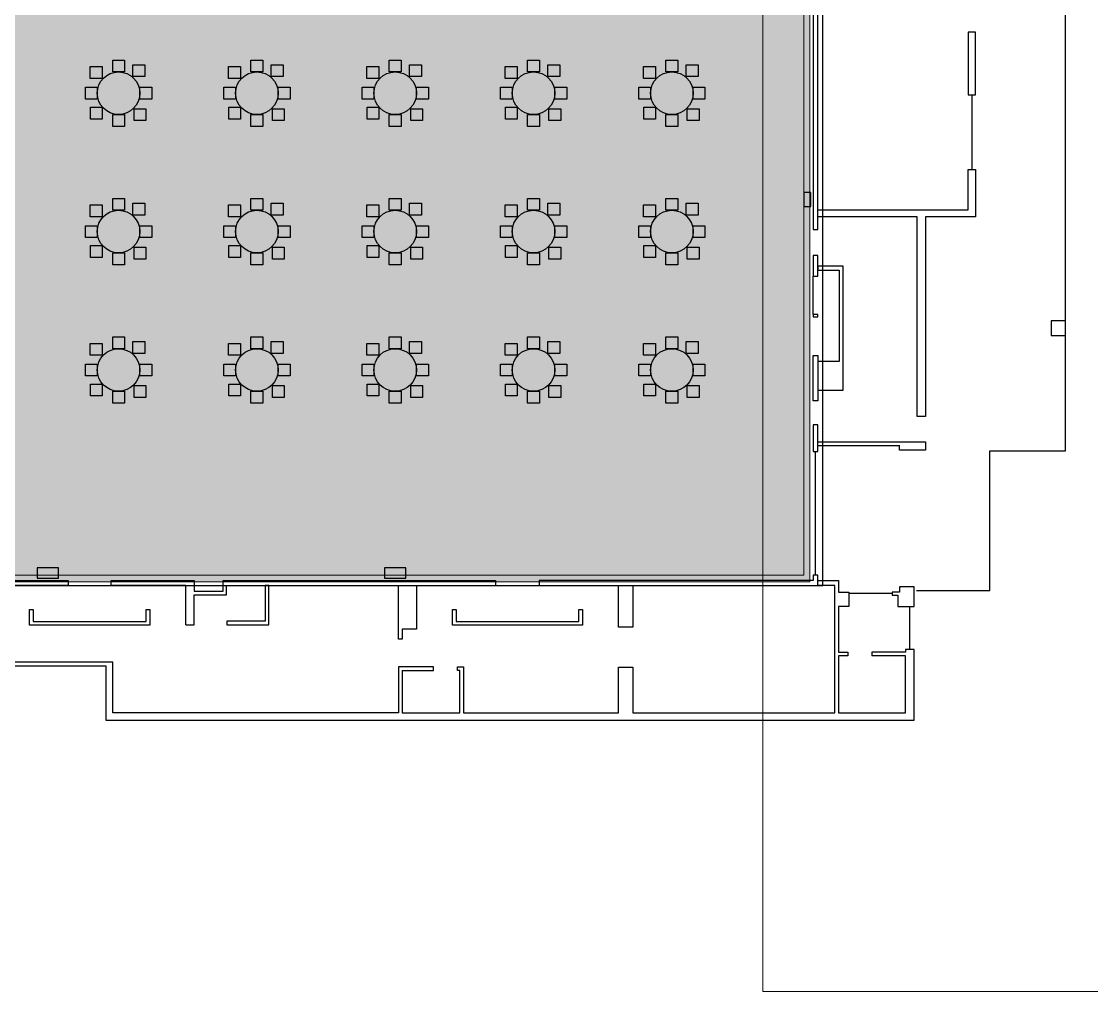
# Model space of a CAD drawing. Header units: metres. Extents: x 304 to 666, y 535 to 801.
# Drawn here: x 381.6 to 530.1, y 535 to 669.5 of the extents above; entities that cross this region are included whole.
import ezdxf

# ---------------------------------------------------------------- set-up
doc = ezdxf.new("R2010")
doc.units = ezdxf.units.M
doc.header["$MEASUREMENT"] = 0
doc.layers.add('building', color=7, linetype='Continuous')
doc.layers.add('building3', color=7, linetype='Continuous')

msp = doc.modelspace()

# ---------------------------------------------------------------- hatches: boundary and pattern name
at = {"layer": 'building', "lineweight": 0, "true_color": 0xe6e6e6, "transparency": 33554687}
h = msp.add_hatch(color=254, dxfattribs=at)
h.dxf.hatch_style = 1
h.paths.add_polyline_path([(491.003, 759.9635), (309.7528, 759.9635), (309.7528, 591.7968), (491.003, 591.7968)])
at = {"layer": 'building3', "lineweight": 0, "true_color": 0xe6e6e6, "transparency": 33554687}
h = msp.add_hatch(color=254, dxfattribs=at)
h.dxf.hatch_style = 1
h.paths.add_polyline_path([(490.1637, 760.8808), (308.9135, 760.8808), (308.9135, 592.7141), (490.1637, 592.7141)])

# ---------------------------------------------------------------- linework, layer by layer
at = {"layer": 'building', "color": 254, "lineweight": 0, "true_color": 0xe6e6e6, "transparency": 33554687}
msp.add_lwpolyline([(491.003, 759.9635), (309.7528, 759.9635), (309.7528, 591.7968), (491.003, 591.7968)], close=True, dxfattribs=at)
at = {"layer": 'building', "color": 254, "lineweight": 0, "true_color": 0xe6e6e6}
msp.add_lwpolyline([(491.003, 759.9635), (309.7528, 759.9635), (309.7528, 591.7968), (491.003, 591.7968)], close=True, dxfattribs=at)
msp.add_lwpolyline([(491.003, 759.9635), (309.7528, 759.9635), (309.7528, 591.7968), (491.003, 591.7968)], close=True, dxfattribs=at)
at = {"layer": 'building', "color": 254, "lineweight": 25, "true_color": 0xe6e6e6}
msp.add_lwpolyline([(492.7965, 759.4642), (311.5463, 759.4642), (311.5463, 591.2975), (492.7965, 591.2975)], close=True, dxfattribs=at)
at = {"layer": 'building', "color": 18, "lineweight": 25, "true_color": 0x000000}
for points in [[(505.7856, 590.6045), (515.9623, 590.6045), (515.9623, 609.9672), (526.4623, 609.9672), (526.4623, 715.9616), (526.4623, 717.9616), (524.4623, 717.9616), (524.4623, 715.9616), (526.4623, 715.9616), (526.4623, 736.9641)], [(492.9175, 690.6798), (492.9175, 688.9372), (492.9175, 687.8808), (491.4573, 687.8808), (491.4573, 640.6308), (492.124, 640.6308), (492.124, 671.644), (513.2907, 671.644), (513.2907, 671.1333), (513.9573, 671.1333), (513.9573, 673.9637)], [(513.4573, 659.2979), (513.4573, 648.9646)], [(491.4573, 628.8392), (491.4573, 634.1725)], [(503.4625, 610.6724), (492.124, 610.6724), (492.124, 611.2141), (507.0485, 611.2141), (507.0485, 610.0474), (505.8818, 610.0474), (503.4537, 610.0474), (503.4537, 610.6724)], [(491.7906, 592.7141), (491.7906, 609.8808)], [(345.754, 591.9641), (388.1056, 591.9641), (388.1056, 591.2974), (347.754, 591.2974), (347.754, 590.2974), (347.254, 590.2974), (347.254, 580.667), (307.6915, 580.667), (307.6915, 580.167), (393.3373, 580.167), (393.3373, 572.637), (505.4523, 572.637), (505.4523, 582.3967), (504.2856, 582.3967), (504.2856, 582.0585), (499.6055, 582.0585), (499.6055, 581.5585)], [(434.4573, 579.4954), (438.7907, 579.4954), (438.7907, 579.9954), (433.9573, 579.9954), (433.9573, 573.637), (394.3373, 573.637), (394.3373, 580.667), (377.754, 580.667), (377.754, 581.8183), (375.754, 581.8183), (375.754, 580.667), (347.754, 580.667), (347.754, 590.2974), (345.754, 590.2974), (345.754, 591.9621)], [(404.4574, 585.824), (404.4574, 591.2974), (394.1057, 591.2974), (394.1057, 591.9641), (405.6057, 591.9641), (405.6057, 590.4808), (409.6057, 590.4808), (409.6057, 591.9641), (415.9574, 591.9641), (433.9574, 591.9641), (447.4574, 591.9641)], [(404.4573, 585.824), (405.6056, 585.824), (405.6056, 589.9808), (410.1056, 589.9808), (410.1056, 591.2974), (447.4573, 591.2974), (447.4573, 591.9641)], [(434.4573, 579.4953), (434.4573, 573.637), (442.4573, 573.637), (442.4573, 579.4953), (442.124, 579.4953), (442.124, 579.9954), (442.9573, 579.9954), (442.9573, 573.637), (464.4573, 573.637), (464.4573, 579.9537), (466.4573, 579.9537), (466.4573, 573.637), (494.4573, 573.637), (494.4573, 591.2974), (492.1239, 591.2974), (492.1239, 591.9641), (494.9573, 591.9641), (494.9573, 590.3753), (496.4197, 590.3753)], [(505.4522, 588.3967), (505.4522, 591.1045), (503.4501, 591.1045), (503.4501, 590.3753), (502.4234, 590.3753), (502.4234, 589.9378), (503.1993, 589.9378), (503.1993, 588.3967), (505.4493, 588.3967)], [(496.4234, 590.3753), (496.4234, 588.3967), (494.9573, 588.3967), (494.9573, 582.0585), (496.2722, 582.0585), (496.2722, 581.5585), (494.9573, 581.5585), (494.9573, 573.637), (504.2856, 573.637), (504.2856, 581.5585), (499.6055, 581.5585)], [(502.4235, 590.1566), (496.4235, 590.1566)], [(504.8689, 582.3967), (504.8689, 588.3967)]]:
    msp.add_lwpolyline(points, dxfattribs=at)
for points in [[(512.9573, 659.298), (513.9573, 659.298), (513.9573, 668.0291), (512.9573, 668.0291)], [(394.2983, 664.1356), (395.9387, 664.1356), (395.9387, 662.4952), (394.2983, 662.4952)], [(413.4847, 664.1356), (415.1251, 664.1356), (415.1251, 662.4952), (413.4847, 662.4952)], [(432.6711, 664.1356), (434.3115, 664.1356), (434.3115, 662.4952), (432.6711, 662.4952)], [(451.8575, 664.1356), (453.4979, 664.1356), (453.4979, 662.4952), (451.8575, 662.4952)], [(471.0439, 664.1356), (472.6843, 664.1356), (472.6843, 662.4952), (471.0439, 662.4952)], [(391.1923, 663.2334), (392.8327, 663.2334), (392.8327, 661.593), (391.1923, 661.593)], [(397.1054, 663.4798), (398.7458, 663.4798), (398.7458, 661.8394), (397.1054, 661.8394)], [(410.3787, 663.2334), (412.0191, 663.2334), (412.0191, 661.593), (410.3787, 661.593)], [(416.2918, 663.4798), (417.9322, 663.4798), (417.9322, 661.8394), (416.2918, 661.8394)], [(429.5651, 663.2334), (431.2055, 663.2334), (431.2055, 661.593), (429.5651, 661.593)], [(435.4782, 663.4798), (437.1186, 663.4798), (437.1186, 661.8394), (435.4782, 661.8394)], [(448.7515, 663.2334), (450.3919, 663.2334), (450.3919, 661.593), (448.7515, 661.593)], [(454.6646, 663.4798), (456.305, 663.4798), (456.305, 661.8394), (454.6646, 661.8394)], [(467.9379, 663.2334), (469.5783, 663.2334), (469.5783, 661.593), (467.9379, 661.593)], [(473.851, 663.4798), (475.4914, 663.4798), (475.4914, 661.8394), (473.851, 661.8394)], [(390.5253, 660.3627), (392.1657, 660.3627), (392.1657, 658.7223), (390.5253, 658.7223)], [(398.0713, 660.3627), (399.7117, 660.3627), (399.7117, 658.7223), (398.0713, 658.7223)], [(409.7117, 660.3627), (411.3521, 660.3627), (411.3521, 658.7223), (409.7117, 658.7223)], [(417.2577, 660.3627), (418.8981, 660.3627), (418.8981, 658.7223), (417.2577, 658.7223)], [(428.8981, 660.3627), (430.5385, 660.3627), (430.5385, 658.7223), (428.8981, 658.7223)], [(436.4441, 660.3627), (438.0845, 660.3627), (438.0845, 658.7223), (436.4441, 658.7223)], [(448.0845, 660.3627), (449.7249, 660.3627), (449.7249, 658.7223), (448.0845, 658.7223)], [(455.6305, 660.3627), (457.2709, 660.3627), (457.2709, 658.7223), (455.6305, 658.7223)], [(467.2709, 660.3626), (468.9113, 660.3626), (468.9113, 658.7222), (467.2709, 658.7222)], [(474.8169, 660.3626), (476.4573, 660.3626), (476.4573, 658.7222), (474.8169, 658.7222)], [(391.2232, 657.5976), (392.8636, 657.5976), (392.8636, 655.9572), (391.2232, 655.9572)], [(410.4096, 657.5976), (412.05, 657.5976), (412.05, 655.9572), (410.4096, 655.9572)], [(429.596, 657.5976), (431.2364, 657.5976), (431.2364, 655.9572), (429.596, 655.9572)], [(448.7824, 657.5976), (450.4228, 657.5976), (450.4228, 655.9572), (448.7824, 655.9572)], [(467.9688, 657.5975), (469.6092, 657.5975), (469.6092, 655.9571), (467.9688, 655.9571)], [(394.2983, 656.5897), (395.9387, 656.5897), (395.9387, 654.9493), (394.2983, 654.9493)], [(397.2596, 657.3817), (398.9, 657.3817), (398.9, 655.7413), (397.2596, 655.7413)], [(413.4847, 656.5897), (415.1251, 656.5897), (415.1251, 654.9493), (413.4847, 654.9493)], [(416.446, 657.3817), (418.0864, 657.3817), (418.0864, 655.7413), (416.446, 655.7413)], [(432.6711, 656.5897), (434.3115, 656.5897), (434.3115, 654.9493), (432.6711, 654.9493)], [(435.6324, 657.3817), (437.2728, 657.3817), (437.2728, 655.7413), (435.6324, 655.7413)], [(451.8575, 656.5897), (453.4979, 656.5897), (453.4979, 654.9493), (451.8575, 654.9493)], [(454.8188, 657.3817), (456.4592, 657.3817), (456.4592, 655.7413), (454.8188, 655.7413)], [(471.0439, 656.5897), (472.6843, 656.5897), (472.6843, 654.9493), (471.0439, 654.9493)], [(474.0052, 657.3817), (475.6456, 657.3817), (475.6456, 655.7413), (474.0052, 655.7413)], [(512.9573, 643.3808), (512.9573, 648.9646), (513.9573, 648.9646), (513.9573, 642.3808), (507.0485, 642.3808), (507.0485, 614.7142), (505.8818, 614.7142), (505.8818, 642.3808), (492.124, 642.3808), (492.124, 643.3808), (506.8818, 643.3808)], [(491.122, 645.7968), (490.1637, 645.7968), (490.1637, 643.8385), (491.122, 643.8385)], [(394.2983, 644.9493), (395.9387, 644.9493), (395.9387, 643.3089), (394.2983, 643.3089)], [(397.1054, 644.2935), (398.7458, 644.2935), (398.7458, 642.6531), (397.1054, 642.6531)], [(413.4847, 644.9493), (415.1251, 644.9493), (415.1251, 643.3089), (413.4847, 643.3089)], [(416.2918, 644.2935), (417.9322, 644.2935), (417.9322, 642.6531), (416.2918, 642.6531)], [(432.6711, 644.9493), (434.3115, 644.9493), (434.3115, 643.3089), (432.6711, 643.3089)], [(435.4782, 644.2935), (437.1186, 644.2935), (437.1186, 642.6531), (435.4782, 642.6531)], [(451.8575, 644.9493), (453.4979, 644.9493), (453.4979, 643.3089), (451.8575, 643.3089)], [(454.6646, 644.2935), (456.305, 644.2935), (456.305, 642.6531), (454.6646, 642.6531)], [(471.0439, 644.9493), (472.6843, 644.9493), (472.6843, 643.3089), (471.0439, 643.3089)], [(473.851, 644.2935), (475.4914, 644.2935), (475.4914, 642.6531), (473.851, 642.6531)], [(391.1923, 644.0471), (392.8327, 644.0471), (392.8327, 642.4067), (391.1923, 642.4067)], [(410.3787, 644.0471), (412.0191, 644.0471), (412.0191, 642.4067), (410.3787, 642.4067)], [(429.5651, 644.0471), (431.2055, 644.0471), (431.2055, 642.4067), (429.5651, 642.4067)], [(448.7515, 644.0471), (450.3919, 644.0471), (450.3919, 642.4067), (448.7515, 642.4067)], [(467.9379, 644.0471), (469.5783, 644.0471), (469.5783, 642.4067), (467.9379, 642.4067)], [(390.5253, 641.1764), (392.1657, 641.1764), (392.1657, 639.536), (390.5253, 639.536)], [(398.0713, 641.1764), (399.7117, 641.1764), (399.7117, 639.536), (398.0713, 639.536)], [(409.7117, 641.1764), (411.3521, 641.1764), (411.3521, 639.536), (409.7117, 639.536)], [(417.2577, 641.1764), (418.8981, 641.1764), (418.8981, 639.536), (417.2577, 639.536)], [(428.8981, 641.1764), (430.5385, 641.1764), (430.5385, 639.536), (428.8981, 639.536)], [(436.4441, 641.1764), (438.0845, 641.1764), (438.0845, 639.536), (436.4441, 639.536)], [(448.0845, 641.1764), (449.7249, 641.1764), (449.7249, 639.536), (448.0845, 639.536)], [(455.6305, 641.1764), (457.2709, 641.1764), (457.2709, 639.536), (455.6305, 639.536)], [(467.2709, 641.1763), (468.9113, 641.1763), (468.9113, 639.5359), (467.2709, 639.5359)], [(474.8169, 641.1763), (476.4573, 641.1763), (476.4573, 639.5359), (474.8169, 639.5359)], [(391.2232, 638.4113), (392.8636, 638.4113), (392.8636, 636.7709), (391.2232, 636.7709)], [(410.4096, 638.4113), (412.05, 638.4113), (412.05, 636.7709), (410.4096, 636.7709)], [(429.596, 638.4113), (431.2364, 638.4113), (431.2364, 636.7709), (429.596, 636.7709)], [(448.7824, 638.4113), (450.4228, 638.4113), (450.4228, 636.7709), (448.7824, 636.7709)], [(467.9688, 638.4112), (469.6092, 638.4112), (469.6092, 636.7708), (467.9688, 636.7708)], [(394.2983, 637.4034), (395.9387, 637.4034), (395.9387, 635.763), (394.2983, 635.763)], [(397.2596, 638.1954), (398.9, 638.1954), (398.9, 636.555), (397.2596, 636.555)], [(413.4847, 637.4034), (415.1251, 637.4034), (415.1251, 635.763), (413.4847, 635.763)], [(416.446, 638.1954), (418.0864, 638.1954), (418.0864, 636.555), (416.446, 636.555)], [(432.6711, 637.4034), (434.3115, 637.4034), (434.3115, 635.763), (432.6711, 635.763)], [(435.6324, 638.1954), (437.2728, 638.1954), (437.2728, 636.555), (435.6324, 636.555)], [(451.8575, 637.4034), (453.4979, 637.4034), (453.4979, 635.763), (451.8575, 635.763)], [(454.8188, 638.1954), (456.4592, 638.1954), (456.4592, 636.555), (454.8188, 636.555)], [(471.0439, 637.4034), (472.6843, 637.4034), (472.6843, 635.763), (471.0439, 635.763)], [(474.0052, 638.1954), (475.6456, 638.1954), (475.6456, 636.555), (474.0052, 636.555)], [(492.124, 637.0475), (491.4573, 637.0475), (491.4573, 634.1725), (492.124, 634.1725)], [(495.0889, 622.36), (492.124, 622.36), (492.124, 618.3808), (495.6305, 618.3808), (495.6305, 635.5475), (492.124, 635.5475), (492.124, 635.0058), (495.0889, 635.0058)], [(491.4573, 628.5266), (492.124, 628.5266), (492.124, 628.8391), (491.4573, 628.8391)], [(526.4624, 627.9644), (524.4624, 627.9644), (524.4624, 625.9644), (526.4624, 625.9644)], [(394.2983, 625.763), (395.9387, 625.763), (395.9387, 624.1226), (394.2983, 624.1226)], [(397.1054, 625.1072), (398.7458, 625.1072), (398.7458, 623.4668), (397.1054, 623.4668)], [(413.4847, 625.763), (415.1251, 625.763), (415.1251, 624.1226), (413.4847, 624.1226)], [(416.2918, 625.1072), (417.9322, 625.1072), (417.9322, 623.4668), (416.2918, 623.4668)], [(432.6711, 625.763), (434.3115, 625.763), (434.3115, 624.1226), (432.6711, 624.1226)], [(435.4782, 625.1072), (437.1186, 625.1072), (437.1186, 623.4668), (435.4782, 623.4668)], [(451.8575, 625.763), (453.4979, 625.763), (453.4979, 624.1226), (451.8575, 624.1226)], [(454.6646, 625.1072), (456.305, 625.1072), (456.305, 623.4668), (454.6646, 623.4668)], [(471.0439, 625.763), (472.6843, 625.763), (472.6843, 624.1226), (471.0439, 624.1226)], [(473.851, 625.1072), (475.4914, 625.1072), (475.4914, 623.4668), (473.851, 623.4668)], [(391.1923, 624.8608), (392.8327, 624.8608), (392.8327, 623.2204), (391.1923, 623.2204)], [(410.3787, 624.8608), (412.0191, 624.8608), (412.0191, 623.2204), (410.3787, 623.2204)], [(429.5651, 624.8608), (431.2055, 624.8608), (431.2055, 623.2204), (429.5651, 623.2204)], [(448.7515, 624.8608), (450.3919, 624.8608), (450.3919, 623.2204), (448.7515, 623.2204)], [(467.9379, 624.8608), (469.5783, 624.8608), (469.5783, 623.2204), (467.9379, 623.2204)], [(390.5253, 621.9901), (392.1657, 621.9901), (392.1657, 620.3497), (390.5253, 620.3497)], [(398.0713, 621.9901), (399.7117, 621.9901), (399.7117, 620.3497), (398.0713, 620.3497)], [(409.7117, 621.9901), (411.3521, 621.9901), (411.3521, 620.3497), (409.7117, 620.3497)], [(417.2577, 621.9901), (418.8981, 621.9901), (418.8981, 620.3497), (417.2577, 620.3497)], [(428.8981, 621.9901), (430.5385, 621.9901), (430.5385, 620.3497), (428.8981, 620.3497)], [(436.4441, 621.9901), (438.0845, 621.9901), (438.0845, 620.3497), (436.4441, 620.3497)], [(448.0845, 621.9901), (449.7249, 621.9901), (449.7249, 620.3497), (448.0845, 620.3497)], [(455.6305, 621.9901), (457.2709, 621.9901), (457.2709, 620.3497), (455.6305, 620.3497)], [(467.2709, 621.99), (468.9113, 621.99), (468.9113, 620.3496), (467.2709, 620.3496)], [(474.8169, 621.99), (476.4573, 621.99), (476.4573, 620.3496), (474.8169, 620.3496)], [(491.4573, 623.1933), (492.124, 623.1933), (492.124, 616.8808), (491.4573, 616.8808)], [(391.2232, 619.225), (392.8636, 619.225), (392.8636, 617.5846), (391.2232, 617.5846)], [(397.2596, 619.0091), (398.9, 619.0091), (398.9, 617.3687), (397.2596, 617.3687)], [(410.4096, 619.225), (412.05, 619.225), (412.05, 617.5846), (410.4096, 617.5846)], [(416.446, 619.0091), (418.0864, 619.0091), (418.0864, 617.3687), (416.446, 617.3687)], [(429.596, 619.225), (431.2364, 619.225), (431.2364, 617.5846), (429.596, 617.5846)], [(435.6324, 619.0091), (437.2728, 619.0091), (437.2728, 617.3687), (435.6324, 617.3687)], [(448.7824, 619.225), (450.4228, 619.225), (450.4228, 617.5846), (448.7824, 617.5846)], [(454.8188, 619.0091), (456.4592, 619.0091), (456.4592, 617.3687), (454.8188, 617.3687)], [(467.9688, 619.2249), (469.6092, 619.2249), (469.6092, 617.5845), (467.9688, 617.5845)], [(474.0052, 619.0091), (475.6456, 619.0091), (475.6456, 617.3687), (474.0052, 617.3687)], [(394.2983, 618.2171), (395.9387, 618.2171), (395.9387, 616.5767), (394.2983, 616.5767)], [(413.4847, 618.2171), (415.1251, 618.2171), (415.1251, 616.5767), (413.4847, 616.5767)], [(432.6711, 618.2171), (434.3115, 618.2171), (434.3115, 616.5767), (432.6711, 616.5767)], [(451.8575, 618.2171), (453.4979, 618.2171), (453.4979, 616.5767), (451.8575, 616.5767)], [(471.0439, 618.2171), (472.6843, 618.2171), (472.6843, 616.5767), (471.0439, 616.5767)], [(492.124, 613.5475), (491.4573, 613.5475), (491.4573, 609.8808), (492.124, 609.8808)], [(386.7773, 592.2865), (386.7773, 593.724), (383.8398, 593.724), (383.8398, 592.2865)], [(434.9405, 592.2865), (434.9405, 593.724), (432.003, 593.724), (432.003, 592.2865)], [(453.4573, 591.9641), (453.4573, 591.2974), (492.124, 591.2974), (492.124, 592.7141), (491.4573, 592.7141), (491.4573, 591.9641), (466.4573, 591.9641), (453.4573, 591.9641)], [(415.9573, 585.8241), (415.9573, 591.2975), (415.4573, 591.2975), (415.4573, 586.3241), (410.124, 586.3241), (410.124, 585.8241), (415.4573, 585.8241)], [(433.9573, 583.8288), (433.9573, 591.2975), (436.4573, 591.2975), (436.4573, 585.2142), (434.4573, 585.2142), (434.4573, 583.8288)], [(466.4573, 591.2975), (466.4573, 585.5108), (464.4573, 585.5108), (464.4573, 591.2975)], [(399.4573, 585.7974), (382.754, 585.7974), (382.754, 587.9641), (383.254, 587.9641), (383.254, 586.2974), (398.9573, 586.2974), (398.9573, 587.9641), (399.4573, 587.9641)], [(441.9573, 586.2974), (458.9573, 586.2974), (458.9573, 587.9641), (459.4573, 587.9641), (459.4573, 585.7974), (441.4573, 585.7974), (441.4573, 587.9641), (441.9573, 587.9641)]]:
    msp.add_lwpolyline(points, close=True, dxfattribs=at)
for centre in [(395.1185, 659.5424), (414.3049, 659.5424), (433.4913, 659.5424), (452.6777, 659.5424), (471.8641, 659.5424), (395.1185, 640.3561), (414.3049, 640.3561), (433.4913, 640.3561), (452.6777, 640.3561), (471.8641, 640.3561), (395.1185, 621.1698), (414.3049, 621.1698), (433.4913, 621.1698), (452.6777, 621.1698), (471.8641, 621.1698)]:
    msp.add_ellipse(centre, major_axis=(2.9528, 0), ratio=1, dxfattribs=at)
at = {"layer": 'building3', "color": 254, "lineweight": 0, "true_color": 0xe6e6e6, "transparency": 33554687}
msp.add_lwpolyline([(490.1637, 760.8808), (308.9135, 760.8808), (308.9135, 592.7141), (490.1637, 592.7141)], close=True, dxfattribs=at)
at = {"layer": 'building3', "color": 254, "lineweight": 0, "true_color": 0xe6e6e6}
for points in [[(490.1637, 760.8808), (308.9135, 760.8808), (308.9135, 592.7141), (490.1637, 592.7141)], [(665.7075, 703.1511), (484.4573, 703.1511), (484.4573, 534.9844), (665.7075, 534.9844)]]:
    msp.add_lwpolyline(points, close=True, dxfattribs=at)
at = {"layer": 'building3', "color": 18, "lineweight": 25, "true_color": 0x000000}
for points in [[(505.7856, 590.6045), (515.9623, 590.6045), (515.9623, 609.9672), (526.4623, 609.9672), (526.4623, 715.9616), (526.4623, 717.9616), (524.4623, 717.9616), (524.4623, 715.9616), (526.4623, 715.9616), (526.4623, 736.9641)], [(492.9175, 690.6798), (492.9175, 688.9372), (492.9175, 687.8808), (491.4573, 687.8808), (491.4573, 640.6308), (492.124, 640.6308), (492.124, 671.644), (513.2907, 671.644), (513.2907, 671.1333), (513.9573, 671.1333), (513.9573, 673.9637)], [(513.4573, 659.2979), (513.4573, 648.9646)], [(491.4573, 628.8392), (491.4573, 634.1725)], [(503.4625, 610.6724), (492.124, 610.6724), (492.124, 611.2141), (507.0485, 611.2141), (507.0485, 610.0474), (505.8818, 610.0474), (503.4537, 610.0474), (503.4537, 610.6724)], [(491.7906, 592.7141), (491.7906, 609.8808)], [(345.754, 591.9641), (388.1056, 591.9641), (388.1056, 591.2974), (347.754, 591.2974), (347.754, 590.2974), (347.254, 590.2974), (347.254, 580.667), (307.6915, 580.667), (307.6915, 580.167), (393.3373, 580.167), (393.3373, 572.637), (505.4523, 572.637), (505.4523, 582.3967), (504.2856, 582.3967), (504.2856, 582.0585), (499.6055, 582.0585), (499.6055, 581.5585)], [(434.4573, 579.4954), (438.7907, 579.4954), (438.7907, 579.9954), (433.9573, 579.9954), (433.9573, 573.637), (394.3373, 573.637), (394.3373, 580.667), (377.754, 580.667), (377.754, 581.8183), (375.754, 581.8183), (375.754, 580.667), (347.754, 580.667), (347.754, 590.2974), (345.754, 590.2974), (345.754, 591.9621)], [(404.4574, 585.824), (404.4574, 591.2974), (394.1057, 591.2974), (394.1057, 591.9641), (405.6057, 591.9641), (405.6057, 590.4808), (409.6057, 590.4808), (409.6057, 591.9641), (415.9574, 591.9641), (433.9574, 591.9641), (447.4574, 591.9641)], [(404.4573, 585.824), (405.6056, 585.824), (405.6056, 589.9808), (410.1056, 589.9808), (410.1056, 591.2974), (447.4573, 591.2974), (447.4573, 591.9641)], [(434.4573, 579.4953), (434.4573, 573.637), (442.4573, 573.637), (442.4573, 579.4953), (442.124, 579.4953), (442.124, 579.9954), (442.9573, 579.9954), (442.9573, 573.637), (464.4573, 573.637), (464.4573, 579.9537), (466.4573, 579.9537), (466.4573, 573.637), (494.4573, 573.637), (494.4573, 591.2974), (492.1239, 591.2974), (492.1239, 591.9641), (494.9573, 591.9641), (494.9573, 590.3753), (496.4197, 590.3753)], [(505.4522, 588.3967), (505.4522, 591.1045), (503.4501, 591.1045), (503.4501, 590.3753), (502.4234, 590.3753), (502.4234, 589.9378), (503.1993, 589.9378), (503.1993, 588.3967), (505.4493, 588.3967)], [(496.4234, 590.3753), (496.4234, 588.3967), (494.9573, 588.3967), (494.9573, 582.0585), (496.2722, 582.0585), (496.2722, 581.5585), (494.9573, 581.5585), (494.9573, 573.637), (504.2856, 573.637), (504.2856, 581.5585), (499.6055, 581.5585)], [(502.4235, 590.1566), (496.4235, 590.1566)], [(504.8689, 582.3967), (504.8689, 588.3967)]]:
    msp.add_lwpolyline(points, dxfattribs=at)
for points in [[(512.9573, 659.298), (513.9573, 659.298), (513.9573, 668.0291), (512.9573, 668.0291)], [(394.2983, 664.1356), (395.9387, 664.1356), (395.9387, 662.4952), (394.2983, 662.4952)], [(413.4847, 664.1356), (415.1251, 664.1356), (415.1251, 662.4952), (413.4847, 662.4952)], [(432.6711, 664.1356), (434.3115, 664.1356), (434.3115, 662.4952), (432.6711, 662.4952)], [(451.8575, 664.1356), (453.4979, 664.1356), (453.4979, 662.4952), (451.8575, 662.4952)], [(471.0439, 664.1356), (472.6843, 664.1356), (472.6843, 662.4952), (471.0439, 662.4952)], [(391.1923, 663.2334), (392.8327, 663.2334), (392.8327, 661.593), (391.1923, 661.593)], [(397.1054, 663.4798), (398.7458, 663.4798), (398.7458, 661.8394), (397.1054, 661.8394)], [(410.3787, 663.2334), (412.0191, 663.2334), (412.0191, 661.593), (410.3787, 661.593)], [(416.2918, 663.4798), (417.9322, 663.4798), (417.9322, 661.8394), (416.2918, 661.8394)], [(429.5651, 663.2334), (431.2055, 663.2334), (431.2055, 661.593), (429.5651, 661.593)], [(435.4782, 663.4798), (437.1186, 663.4798), (437.1186, 661.8394), (435.4782, 661.8394)], [(448.7515, 663.2334), (450.3919, 663.2334), (450.3919, 661.593), (448.7515, 661.593)], [(454.6646, 663.4798), (456.305, 663.4798), (456.305, 661.8394), (454.6646, 661.8394)], [(467.9379, 663.2334), (469.5783, 663.2334), (469.5783, 661.593), (467.9379, 661.593)], [(473.851, 663.4798), (475.4914, 663.4798), (475.4914, 661.8394), (473.851, 661.8394)], [(390.5253, 660.3627), (392.1657, 660.3627), (392.1657, 658.7223), (390.5253, 658.7223)], [(398.0713, 660.3627), (399.7117, 660.3627), (399.7117, 658.7223), (398.0713, 658.7223)], [(409.7117, 660.3627), (411.3521, 660.3627), (411.3521, 658.7223), (409.7117, 658.7223)], [(417.2577, 660.3627), (418.8981, 660.3627), (418.8981, 658.7223), (417.2577, 658.7223)], [(428.8981, 660.3627), (430.5385, 660.3627), (430.5385, 658.7223), (428.8981, 658.7223)], [(436.4441, 660.3627), (438.0845, 660.3627), (438.0845, 658.7223), (436.4441, 658.7223)], [(448.0845, 660.3627), (449.7249, 660.3627), (449.7249, 658.7223), (448.0845, 658.7223)], [(455.6305, 660.3627), (457.2709, 660.3627), (457.2709, 658.7223), (455.6305, 658.7223)], [(467.2709, 660.3626), (468.9113, 660.3626), (468.9113, 658.7222), (467.2709, 658.7222)], [(474.8169, 660.3626), (476.4573, 660.3626), (476.4573, 658.7222), (474.8169, 658.7222)], [(391.2232, 657.5976), (392.8636, 657.5976), (392.8636, 655.9572), (391.2232, 655.9572)], [(410.4096, 657.5976), (412.05, 657.5976), (412.05, 655.9572), (410.4096, 655.9572)], [(429.596, 657.5976), (431.2364, 657.5976), (431.2364, 655.9572), (429.596, 655.9572)], [(448.7824, 657.5976), (450.4228, 657.5976), (450.4228, 655.9572), (448.7824, 655.9572)], [(467.9688, 657.5975), (469.6092, 657.5975), (469.6092, 655.9571), (467.9688, 655.9571)], [(394.2983, 656.5897), (395.9387, 656.5897), (395.9387, 654.9493), (394.2983, 654.9493)], [(397.2596, 657.3817), (398.9, 657.3817), (398.9, 655.7413), (397.2596, 655.7413)], [(413.4847, 656.5897), (415.1251, 656.5897), (415.1251, 654.9493), (413.4847, 654.9493)], [(416.446, 657.3817), (418.0864, 657.3817), (418.0864, 655.7413), (416.446, 655.7413)], [(432.6711, 656.5897), (434.3115, 656.5897), (434.3115, 654.9493), (432.6711, 654.9493)], [(435.6324, 657.3817), (437.2728, 657.3817), (437.2728, 655.7413), (435.6324, 655.7413)], [(451.8575, 656.5897), (453.4979, 656.5897), (453.4979, 654.9493), (451.8575, 654.9493)], [(454.8188, 657.3817), (456.4592, 657.3817), (456.4592, 655.7413), (454.8188, 655.7413)], [(471.0439, 656.5897), (472.6843, 656.5897), (472.6843, 654.9493), (471.0439, 654.9493)], [(474.0052, 657.3817), (475.6456, 657.3817), (475.6456, 655.7413), (474.0052, 655.7413)], [(512.9573, 643.3808), (512.9573, 648.9646), (513.9573, 648.9646), (513.9573, 642.3808), (507.0485, 642.3808), (507.0485, 614.7142), (505.8818, 614.7142), (505.8818, 642.3808), (492.124, 642.3808), (492.124, 643.3808), (506.8818, 643.3808)], [(491.122, 645.7968), (490.1637, 645.7968), (490.1637, 643.8385), (491.122, 643.8385)], [(394.2983, 644.9493), (395.9387, 644.9493), (395.9387, 643.3089), (394.2983, 643.3089)], [(397.1054, 644.2935), (398.7458, 644.2935), (398.7458, 642.6531), (397.1054, 642.6531)], [(413.4847, 644.9493), (415.1251, 644.9493), (415.1251, 643.3089), (413.4847, 643.3089)], [(416.2918, 644.2935), (417.9322, 644.2935), (417.9322, 642.6531), (416.2918, 642.6531)], [(432.6711, 644.9493), (434.3115, 644.9493), (434.3115, 643.3089), (432.6711, 643.3089)], [(435.4782, 644.2935), (437.1186, 644.2935), (437.1186, 642.6531), (435.4782, 642.6531)], [(451.8575, 644.9493), (453.4979, 644.9493), (453.4979, 643.3089), (451.8575, 643.3089)], [(454.6646, 644.2935), (456.305, 644.2935), (456.305, 642.6531), (454.6646, 642.6531)], [(471.0439, 644.9493), (472.6843, 644.9493), (472.6843, 643.3089), (471.0439, 643.3089)], [(473.851, 644.2935), (475.4914, 644.2935), (475.4914, 642.6531), (473.851, 642.6531)], [(391.1923, 644.0471), (392.8327, 644.0471), (392.8327, 642.4067), (391.1923, 642.4067)], [(410.3787, 644.0471), (412.0191, 644.0471), (412.0191, 642.4067), (410.3787, 642.4067)], [(429.5651, 644.0471), (431.2055, 644.0471), (431.2055, 642.4067), (429.5651, 642.4067)], [(448.7515, 644.0471), (450.3919, 644.0471), (450.3919, 642.4067), (448.7515, 642.4067)], [(467.9379, 644.0471), (469.5783, 644.0471), (469.5783, 642.4067), (467.9379, 642.4067)], [(390.5253, 641.1764), (392.1657, 641.1764), (392.1657, 639.536), (390.5253, 639.536)], [(398.0713, 641.1764), (399.7117, 641.1764), (399.7117, 639.536), (398.0713, 639.536)], [(409.7117, 641.1764), (411.3521, 641.1764), (411.3521, 639.536), (409.7117, 639.536)], [(417.2577, 641.1764), (418.8981, 641.1764), (418.8981, 639.536), (417.2577, 639.536)], [(428.8981, 641.1764), (430.5385, 641.1764), (430.5385, 639.536), (428.8981, 639.536)], [(436.4441, 641.1764), (438.0845, 641.1764), (438.0845, 639.536), (436.4441, 639.536)], [(448.0845, 641.1764), (449.7249, 641.1764), (449.7249, 639.536), (448.0845, 639.536)], [(455.6305, 641.1764), (457.2709, 641.1764), (457.2709, 639.536), (455.6305, 639.536)], [(467.2709, 641.1763), (468.9113, 641.1763), (468.9113, 639.5359), (467.2709, 639.5359)], [(474.8169, 641.1763), (476.4573, 641.1763), (476.4573, 639.5359), (474.8169, 639.5359)], [(391.2232, 638.4113), (392.8636, 638.4113), (392.8636, 636.7709), (391.2232, 636.7709)], [(410.4096, 638.4113), (412.05, 638.4113), (412.05, 636.7709), (410.4096, 636.7709)], [(429.596, 638.4113), (431.2364, 638.4113), (431.2364, 636.7709), (429.596, 636.7709)], [(448.7824, 638.4113), (450.4228, 638.4113), (450.4228, 636.7709), (448.7824, 636.7709)], [(467.9688, 638.4112), (469.6092, 638.4112), (469.6092, 636.7708), (467.9688, 636.7708)], [(394.2983, 637.4034), (395.9387, 637.4034), (395.9387, 635.763), (394.2983, 635.763)], [(397.2596, 638.1954), (398.9, 638.1954), (398.9, 636.555), (397.2596, 636.555)], [(413.4847, 637.4034), (415.1251, 637.4034), (415.1251, 635.763), (413.4847, 635.763)], [(416.446, 638.1954), (418.0864, 638.1954), (418.0864, 636.555), (416.446, 636.555)], [(432.6711, 637.4034), (434.3115, 637.4034), (434.3115, 635.763), (432.6711, 635.763)], [(435.6324, 638.1954), (437.2728, 638.1954), (437.2728, 636.555), (435.6324, 636.555)], [(451.8575, 637.4034), (453.4979, 637.4034), (453.4979, 635.763), (451.8575, 635.763)], [(454.8188, 638.1954), (456.4592, 638.1954), (456.4592, 636.555), (454.8188, 636.555)], [(471.0439, 637.4034), (472.6843, 637.4034), (472.6843, 635.763), (471.0439, 635.763)], [(474.0052, 638.1954), (475.6456, 638.1954), (475.6456, 636.555), (474.0052, 636.555)], [(492.124, 637.0475), (491.4573, 637.0475), (491.4573, 634.1725), (492.124, 634.1725)], [(495.0889, 622.36), (492.124, 622.36), (492.124, 618.3808), (495.6305, 618.3808), (495.6305, 635.5475), (492.124, 635.5475), (492.124, 635.0058), (495.0889, 635.0058)], [(491.4573, 628.5266), (492.124, 628.5266), (492.124, 628.8391), (491.4573, 628.8391)], [(526.4624, 627.9644), (524.4624, 627.9644), (524.4624, 625.9644), (526.4624, 625.9644)], [(394.2983, 625.763), (395.9387, 625.763), (395.9387, 624.1226), (394.2983, 624.1226)], [(397.1054, 625.1072), (398.7458, 625.1072), (398.7458, 623.4668), (397.1054, 623.4668)], [(413.4847, 625.763), (415.1251, 625.763), (415.1251, 624.1226), (413.4847, 624.1226)], [(416.2918, 625.1072), (417.9322, 625.1072), (417.9322, 623.4668), (416.2918, 623.4668)], [(432.6711, 625.763), (434.3115, 625.763), (434.3115, 624.1226), (432.6711, 624.1226)], [(435.4782, 625.1072), (437.1186, 625.1072), (437.1186, 623.4668), (435.4782, 623.4668)], [(451.8575, 625.763), (453.4979, 625.763), (453.4979, 624.1226), (451.8575, 624.1226)], [(454.6646, 625.1072), (456.305, 625.1072), (456.305, 623.4668), (454.6646, 623.4668)], [(471.0439, 625.763), (472.6843, 625.763), (472.6843, 624.1226), (471.0439, 624.1226)], [(473.851, 625.1072), (475.4914, 625.1072), (475.4914, 623.4668), (473.851, 623.4668)], [(391.1923, 624.8608), (392.8327, 624.8608), (392.8327, 623.2204), (391.1923, 623.2204)], [(410.3787, 624.8608), (412.0191, 624.8608), (412.0191, 623.2204), (410.3787, 623.2204)], [(429.5651, 624.8608), (431.2055, 624.8608), (431.2055, 623.2204), (429.5651, 623.2204)], [(448.7515, 624.8608), (450.3919, 624.8608), (450.3919, 623.2204), (448.7515, 623.2204)], [(467.9379, 624.8608), (469.5783, 624.8608), (469.5783, 623.2204), (467.9379, 623.2204)], [(390.5253, 621.9901), (392.1657, 621.9901), (392.1657, 620.3497), (390.5253, 620.3497)], [(398.0713, 621.9901), (399.7117, 621.9901), (399.7117, 620.3497), (398.0713, 620.3497)], [(409.7117, 621.9901), (411.3521, 621.9901), (411.3521, 620.3497), (409.7117, 620.3497)], [(417.2577, 621.9901), (418.8981, 621.9901), (418.8981, 620.3497), (417.2577, 620.3497)], [(428.8981, 621.9901), (430.5385, 621.9901), (430.5385, 620.3497), (428.8981, 620.3497)], [(436.4441, 621.9901), (438.0845, 621.9901), (438.0845, 620.3497), (436.4441, 620.3497)], [(448.0845, 621.9901), (449.7249, 621.9901), (449.7249, 620.3497), (448.0845, 620.3497)], [(455.6305, 621.9901), (457.2709, 621.9901), (457.2709, 620.3497), (455.6305, 620.3497)], [(467.2709, 621.99), (468.9113, 621.99), (468.9113, 620.3496), (467.2709, 620.3496)], [(474.8169, 621.99), (476.4573, 621.99), (476.4573, 620.3496), (474.8169, 620.3496)], [(491.4573, 623.1933), (492.124, 623.1933), (492.124, 616.8808), (491.4573, 616.8808)], [(391.2232, 619.225), (392.8636, 619.225), (392.8636, 617.5846), (391.2232, 617.5846)], [(397.2596, 619.0091), (398.9, 619.0091), (398.9, 617.3687), (397.2596, 617.3687)], [(410.4096, 619.225), (412.05, 619.225), (412.05, 617.5846), (410.4096, 617.5846)], [(416.446, 619.0091), (418.0864, 619.0091), (418.0864, 617.3687), (416.446, 617.3687)], [(429.596, 619.225), (431.2364, 619.225), (431.2364, 617.5846), (429.596, 617.5846)], [(435.6324, 619.0091), (437.2728, 619.0091), (437.2728, 617.3687), (435.6324, 617.3687)], [(448.7824, 619.225), (450.4228, 619.225), (450.4228, 617.5846), (448.7824, 617.5846)], [(454.8188, 619.0091), (456.4592, 619.0091), (456.4592, 617.3687), (454.8188, 617.3687)], [(467.9688, 619.2249), (469.6092, 619.2249), (469.6092, 617.5845), (467.9688, 617.5845)], [(474.0052, 619.0091), (475.6456, 619.0091), (475.6456, 617.3687), (474.0052, 617.3687)], [(394.2983, 618.2171), (395.9387, 618.2171), (395.9387, 616.5767), (394.2983, 616.5767)], [(413.4847, 618.2171), (415.1251, 618.2171), (415.1251, 616.5767), (413.4847, 616.5767)], [(432.6711, 618.2171), (434.3115, 618.2171), (434.3115, 616.5767), (432.6711, 616.5767)], [(451.8575, 618.2171), (453.4979, 618.2171), (453.4979, 616.5767), (451.8575, 616.5767)], [(471.0439, 618.2171), (472.6843, 618.2171), (472.6843, 616.5767), (471.0439, 616.5767)], [(492.124, 613.5475), (491.4573, 613.5475), (491.4573, 609.8808), (492.124, 609.8808)], [(386.7773, 592.2865), (386.7773, 593.724), (383.8398, 593.724), (383.8398, 592.2865)], [(434.9405, 592.2865), (434.9405, 593.724), (432.003, 593.724), (432.003, 592.2865)], [(453.4573, 591.9641), (453.4573, 591.2974), (492.124, 591.2974), (492.124, 592.7141), (491.4573, 592.7141), (491.4573, 591.9641), (466.4573, 591.9641), (453.4573, 591.9641)], [(415.9573, 585.8241), (415.9573, 591.2975), (415.4573, 591.2975), (415.4573, 586.3241), (410.124, 586.3241), (410.124, 585.8241), (415.4573, 585.8241)], [(433.9573, 583.8288), (433.9573, 591.2975), (436.4573, 591.2975), (436.4573, 585.2142), (434.4573, 585.2142), (434.4573, 583.8288)], [(466.4573, 591.2975), (466.4573, 585.5108), (464.4573, 585.5108), (464.4573, 591.2975)], [(399.4573, 585.7974), (382.754, 585.7974), (382.754, 587.9641), (383.254, 587.9641), (383.254, 586.2974), (398.9573, 586.2974), (398.9573, 587.9641), (399.4573, 587.9641)], [(441.9573, 586.2974), (458.9573, 586.2974), (458.9573, 587.9641), (459.4573, 587.9641), (459.4573, 585.7974), (441.4573, 585.7974), (441.4573, 587.9641), (441.9573, 587.9641)]]:
    msp.add_lwpolyline(points, close=True, dxfattribs=at)
for centre in [(395.1185, 659.5424), (414.3049, 659.5424), (433.4913, 659.5424), (452.6777, 659.5424), (471.8641, 659.5424), (395.1185, 640.3561), (414.3049, 640.3561), (433.4913, 640.3561), (452.6777, 640.3561), (471.8641, 640.3561), (395.1185, 621.1698), (414.3049, 621.1698), (433.4913, 621.1698), (452.6777, 621.1698), (471.8641, 621.1698)]:
    msp.add_ellipse(centre, major_axis=(2.9528, 0), ratio=1, dxfattribs=at)

doc.saveas('drawing.dxf')
